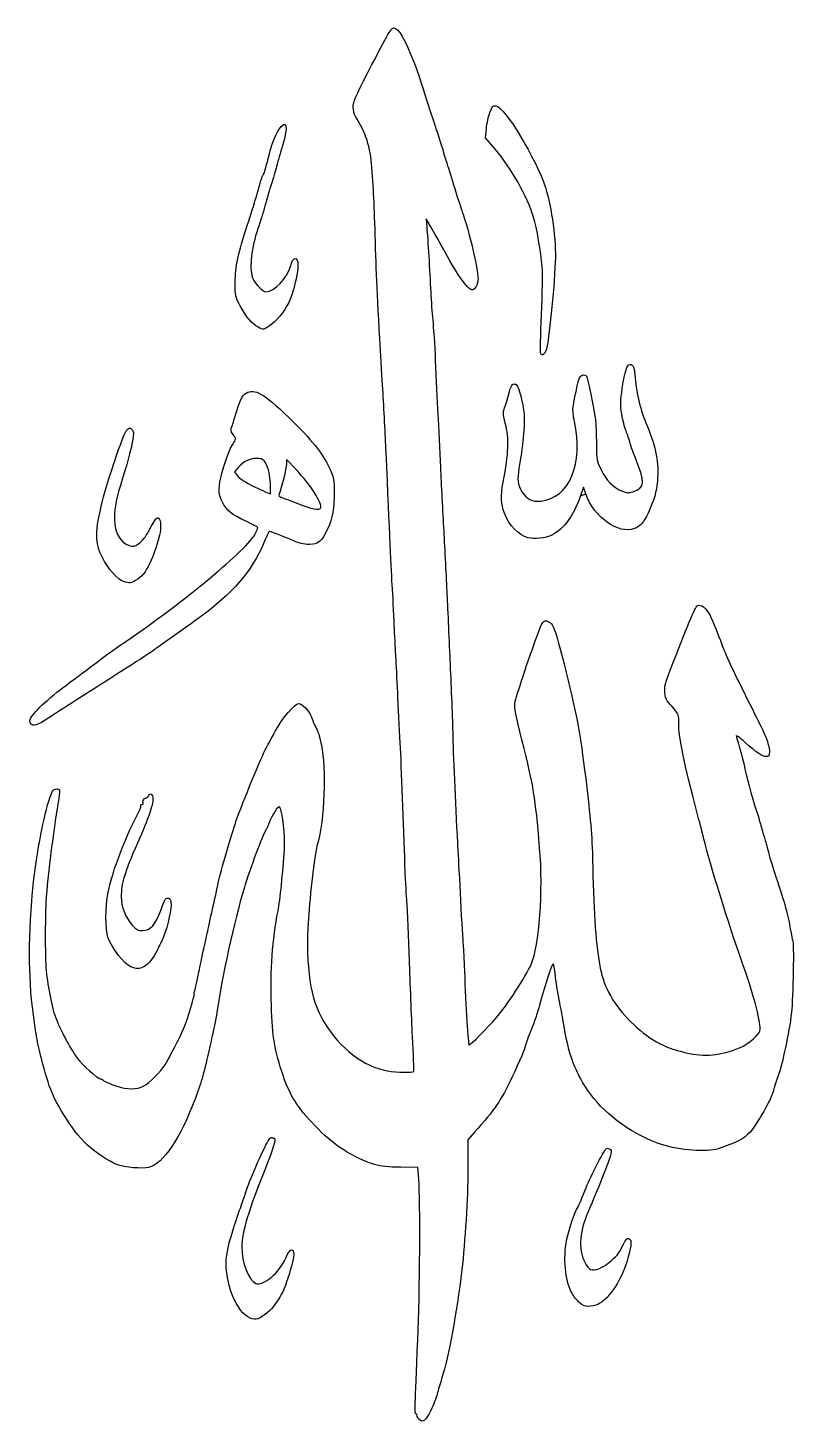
# Model space of a CAD drawing. Header units: inches. Extents: x -1634 to 343, y 456 to 1784.
# Drawn here: x -62.3 to 35.2, y 456.3 to 634 of the extents above; entities that cross this region are included whole.
import ezdxf

# ---------------------------------------------------------------- set-up
doc = ezdxf.new("R2010")
doc.units = ezdxf.units.IN
doc.header["$MEASUREMENT"] = 0
doc.layers.add('rd', color=1, linetype='CONTINUOUS')

msp = doc.modelspace()

# ---------------------------------------------------------------- linework, layer by layer
at = {"layer": 'rd'}
for points in [[(-2.82, 618.5), (-4.08, 620), (-3.97, 621.17)], [(-10.87, 608.36), (-11.65, 609.68), (-11.55, 608.6)], [(-35.5, 578.03), (-36.02, 577.44), (-35.65, 576.94)], [(-28.18, 577.73), (-29.41, 579.02), (-29.42, 578.44)], [(-5.47, 493.34), (-6.33, 492.37), (-6.33, 488.48)], [(-12.58, 487.38), (-12.7, 488.86), (-14.84, 488.88)]]:
    msp.add_lwpolyline(points, dxfattribs=at)
for points in [[(-33.02, 595.86), (-33.02, 595.86)], [(2.95, 592.47), (2.95, 592.47)], [(-31.45, 575.93), (-31.45, 575.93)], [(8.67, 574.63), (8.37, 575.49), (7.99, 574.38)], [(-25.06, 572.84), (-25.06, 572.84)], [(1.36, 569.04), (1.36, 569.04)], [(-50.14, 563.46), (-50.14, 563.46)], [(-61.85, 545.26), (-61.85, 545.26)], [(-49.2, 514.42), (-49.2, 514.42)], [(7.75, 471.76), (7.75, 471.76)], [(-34.31, 469.81), (-34.31, 469.81)], [(-12.53, 456.75), (-12.53, 456.75)]]:
    msp.add_lwpolyline(points, close=True, dxfattribs=at)
for points in [[(-19.05, 628.3), (-16.33, 633.58), (-16.09, 633.99), (-15.73, 633.99)], [(-15.73, 633.99), (-15.18, 633.99), (-14.39, 632.63), (-13.1, 629.45)], [(-13.1, 629.45), (-13.02, 629.27), (-12.54, 627.83), (-12.03, 626.24)], [(-20.92, 623.91), (-20.92, 624.56), (-20.64, 625.21), (-19.05, 628.3)], [(-12.03, 626.24), (-11.52, 624.65), (-10.82, 622.5), (-10.47, 621.46)], [(-20.64, 622.72), (-20.8, 622.97), (-20.92, 623.47), (-20.92, 623.91)], [(-3.52, 623.23), (-3.22, 624.02), (-3.14, 624.11), (-2.76, 624.07)], [(-2.76, 624.07), (-1.64, 623.93), (2.38, 617.28), (3.54, 613.65)], [(-30.42, 620.96), (-29.41, 622.54), (-29.13, 621.49), (-29.9, 619.02)], [(-18.53, 616.19), (-18.71, 618.81), (-19.32, 620.71), (-20.64, 622.72)], [(-3.97, 621.17), (-3.9, 621.81), (-3.7, 622.74), (-3.52, 623.23)], [(-31.74, 617.34), (-31.32, 619.05), (-30.9, 620.2), (-30.42, 620.96)], [(-10.47, 621.46), (-10.13, 620.42), (-9.68, 619.01), (-9.48, 618.33)], [(-29.9, 619.02), (-30.18, 618.14), (-30.53, 616.94), (-30.67, 616.35)], [(2.03, 609.87), (1.22, 612.53), (-0.79, 616.1), (-2.82, 618.5)], [(-32.4, 615.2), (-32.3, 615.28), (-31.99, 616.28), (-31.74, 617.34)], [(-9.48, 618.33), (-9.29, 617.65), (-9.02, 616.8), (-8.9, 616.43)], [(-33.28, 612.4), (-32.67, 614.54), (-32.5, 615.11), (-32.4, 615.2)], [(-30.67, 616.35), (-30.82, 615.76), (-31.11, 614.76), (-31.32, 614.13)], [(-18.06, 605.8), (-18.21, 610.9), (-18.31, 613.02), (-18.53, 616.19)], [(-8.9, 616.43), (-8.78, 616.07), (-8.37, 614.77), (-8, 613.55)], [(-31.32, 614.13), (-31.53, 613.49), (-31.9, 612.23), (-32.15, 611.32)], [(-8, 613.55), (-7.63, 612.33), (-7.15, 610.84), (-6.94, 610.25)], [(3.54, 613.65), (4.37, 611.05), (4.93, 606.87), (4.8, 604.16)], [(-34.35, 608.95), (-33.98, 610.07), (-33.5, 611.62), (-33.28, 612.4)], [(-32.15, 611.32), (-32.4, 610.42), (-32.73, 609.3), (-32.9, 608.85)], [(-6.94, 610.25), (-6.14, 608.02), (-5.04, 603.29), (-5.03, 602.05)], [(3.14, 603.57), (2.99, 605.44), (2.44, 608.55), (2.03, 609.87)], [(-35.93, 601.6), (-35.92, 603.61), (-35.59, 605.19), (-34.35, 608.95)], [(-32.9, 608.85), (-33.75, 606.49), (-34.13, 603.9), (-33.82, 602.45)], [(-11.55, 608.6), (-11.43, 607.17), (-11.17, 602.91), (-11.05, 600.36)], [(-8.92, 604.89), (-9.56, 606.07), (-10.44, 607.63), (-10.87, 608.36)], [(-28.91, 603.61), (-28.58, 604.9), (-27.94, 604.97), (-27.94, 603.73)], [(-17.15, 587.92), (-17.75, 598.06), (-17.92, 601.37), (-18.06, 605.8)], [(-5.6, 600.66), (-6.06, 600.34), (-7.25, 601.86), (-8.92, 604.89)], [(4.8, 604.16), (4.63, 600.48), (3.99, 594.14), (3.67, 593.08)], [(-33.82, 602.45), (-33.66, 601.68), (-32.51, 600.36), (-32, 600.36)], [(-32, 600.36), (-30.98, 600.37), (-29.29, 602.14), (-28.91, 603.61)], [(-27.94, 603.73), (-27.94, 602.77), (-28.64, 599.93), (-29.11, 599.01)], [(3.05, 597.45), (3.16, 600.09), (3.2, 602.85), (3.14, 603.57)], [(-35.3, 598.61), (-35.93, 599.77), (-35.93, 599.81), (-35.93, 601.6)], [(-5.03, 602.05), (-5.03, 601.52), (-5.29, 600.88), (-5.6, 600.66)], [(-29.11, 599.01), (-29.68, 597.86), (-30.77, 596.55), (-31.56, 596.05)], [(-11.05, 600.36), (-10.99, 599.23), (-10.88, 597.64), (-10.79, 596.82)], [(-33.02, 595.86), (-33.74, 596.22), (-34.54, 597.17), (-35.3, 598.61)], [(2.95, 592.47), (2.89, 592.57), (2.93, 594.81), (3.05, 597.45)], [(-31.56, 596.05), (-32.41, 595.51), (-32.32, 595.52), (-33.02, 595.86)], [(-10.79, 596.82), (-10.71, 596), (-10.56, 593.63), (-10.47, 591.55)], [(3.67, 593.08), (3.49, 592.46), (3.14, 592.16), (2.95, 592.47)], [(-10.47, 591.55), (-10.37, 589.46), (-10.23, 586.42), (-10.14, 584.79)], [(13.33, 588.12), (13.65, 590.24), (13.94, 591.13), (14.31, 591.13)], [(14.31, 591.13), (14.72, 591.13), (14.87, 590.75), (14.97, 589.4)], [(-1.16, 587.23), (-0.78, 588.52), (-0.69, 588.68), (-0.37, 588.63)], [(-0.37, 588.63), (-0.08, 588.59), (0.05, 588.34), (0.36, 587.26)], [(7.07, 585.67), (7.63, 588.92), (7.86, 589.72), (8.26, 589.78)], [(8.26, 589.78), (8.45, 589.81), (8.67, 589.73), (8.76, 589.62)], [(8.76, 589.62), (8.95, 589.37), (9.72, 585.62), (9.9, 584.13)], [(14.97, 589.4), (15.15, 587.27), (15.62, 585.37), (16.48, 583.3)], [(-35.67, 585.36), (-35.23, 586.86), (-34.95, 587.32), (-34.31, 587.59)], [(-34.31, 587.59), (-33.26, 588.03), (-31.92, 587.15), (-28.51, 583.78)], [(-16.73, 580.01), (-16.82, 582), (-17, 585.56), (-17.15, 587.92)], [(-1.74, 585.3), (-1.65, 585.56), (-1.39, 586.43), (-1.16, 587.23)], [(0.36, 587.26), (0.57, 586.54), (0.79, 585.42), (0.84, 584.79)], [(13.26, 584.82), (13.07, 586.01), (13.08, 586.41), (13.33, 588.12)], [(-36.29, 583.41), (-36.15, 583.81), (-35.87, 584.69), (-35.67, 585.36)], [(-10.14, 584.79), (-10.06, 583.16), (-9.91, 580.12), (-9.82, 578.03)], [(-1.56, 583.6), (-1.8, 584.5), (-1.85, 584.95), (-1.74, 585.3)], [(0.84, 584.79), (0.94, 583.64), (0.63, 580.45), (0.18, 577.89)], [(7.24, 583.87), (7.08, 584.56), (7.01, 585.32), (7.07, 585.67)], [(13.8, 582.65), (13.62, 583.1), (13.38, 584.08), (13.26, 584.82)], [(-49.79, 582.65), (-49.41, 583.11), (-49.37, 583.13), (-49.1, 582.86)], [(-49.1, 582.86), (-48.84, 582.6), (-48.83, 582.45), (-49.01, 581.31)], [(-36.2, 582.22), (-36.53, 582.68), (-36.54, 582.73), (-36.29, 583.41)], [(-28.51, 583.78), (-25.89, 581.18), (-24.6, 579.5), (-23.8, 577.64)], [(-1.83, 576.13), (-1.12, 579.83), (-1.05, 581.71), (-1.56, 583.6)], [(2.95, 573.71), (6.58, 574.08), (8.45, 578.53), (7.24, 583.87)], [(9.9, 584.13), (9.96, 583.58), (10.02, 582.18), (10.04, 581)], [(16.48, 583.3), (17.64, 580.52), (17.99, 578.62), (17.79, 576.23)], [(-52.82, 573.75), (-52.19, 576.29), (-50.2, 582.14), (-49.79, 582.65)], [(-49.01, 581.31), (-49.12, 580.61), (-49.53, 579), (-49.93, 577.72)], [(-36.28, 580.9), (-35.77, 581.7), (-35.77, 581.64), (-36.2, 582.22)], [(14.33, 581.08), (14.22, 581.49), (13.98, 582.19), (13.8, 582.65)], [(14.91, 579.43), (14.71, 579.93), (14.45, 580.67), (14.33, 581.08)], [(-37.95, 575.63), (-37.85, 576.89), (-36.89, 579.93), (-36.28, 580.9)], [(-15.92, 562.54), (-16.07, 565.07), (-16.27, 569.43), (-16.73, 580.01)], [(10.04, 581), (10.06, 578.91), (10.08, 578.83), (10.63, 577.7)], [(14.65, 574.9), (16.25, 575.45), (16.28, 576), (14.91, 579.43)], [(-49.93, 577.72), (-50.91, 574.59), (-51.18, 573.47), (-51.29, 572.08)], [(-33.27, 579.16), (-34.18, 579.12), (-34.83, 578.8), (-35.5, 578.03)], [(-32.22, 578.8), (-32.47, 579.11), (-32.67, 579.18), (-33.27, 579.16)], [(-31.45, 575.93), (-31.55, 577.41), (-31.78, 578.26), (-32.22, 578.8)], [(-29.42, 578.44), (-29.42, 577.93), (-30.03, 575.38), (-30.34, 574.61)], [(-25.06, 572.84), (-24.76, 573.31), (-26.38, 575.85), (-28.18, 577.73)], [(-23.8, 577.64), (-23.4, 576.7), (-23.34, 576.33), (-23.33, 574.98)], [(-9.82, 578.03), (-9.72, 575.95), (-9.54, 572.31), (-9.4, 569.95)], [(0.18, 577.89), (-0.07, 576.46), (0.01, 575.8), (0.56, 574.92)], [(10.63, 577.7), (11.31, 576.33), (12.14, 575.48), (13.23, 575.03)], [(-35.65, 576.94), (-35.4, 576.6), (-34.67, 576.14), (-33.46, 575.55)], [(-31.5, 574.66), (-31.43, 574.65), (-31.4, 575.23), (-31.45, 575.93)], [(-1.66, 572.17), (-2.13, 573.32), (-2.17, 574.33), (-1.83, 576.13)], [(17.79, 576.23), (17.67, 574.84), (17.4, 573.92), (16.6, 572.18)], [(-37.59, 573.67), (-37.98, 574.44), (-38.02, 574.69), (-37.95, 575.63)], [(-33.46, 575.55), (-32.47, 575.06), (-31.58, 574.66), (-31.5, 574.66)], [(-30.34, 574.61), (-30.41, 574.41), (-30.35, 574.29), (-30.14, 574.23)], [(-30.14, 574.23), (-29.97, 574.17), (-29.09, 573.84), (-28.19, 573.49)], [(-23.33, 574.98), (-23.33, 572.79), (-23.55, 571.53), (-24.16, 570.21)], [(0.56, 574.92), (1.13, 574), (1.91, 573.6), (2.95, 573.71)], [(7.99, 574.38), (7.14, 571.87), (5.91, 570.17), (4.37, 569.38)], [(14.86, 570.21), (12.84, 569.45), (9.71, 571.67), (8.67, 574.63)], [(13.23, 575.03), (13.94, 574.73), (14.11, 574.72), (14.65, 574.9)], [(-52.83, 566.53), (-53.78, 568.45), (-53.78, 569.87), (-52.82, 573.75)], [(-34.59, 571.17), (-36.41, 572), (-36.98, 572.48), (-37.59, 573.67)], [(-28.19, 573.49), (-26.02, 572.66), (-25.27, 572.5), (-25.06, 572.84)], [(1.36, 569.04), (0.05, 569.46), (-1, 570.54), (-1.66, 572.17)], [(16.6, 572.18), (16.07, 571.03), (15.6, 570.49), (14.86, 570.21)], [(-51.29, 572.08), (-51.45, 570.12), (-50.69, 568.47), (-49.44, 568.05)], [(-46.95, 569.86), (-45.95, 571.69), (-45.91, 571.73), (-45.65, 571.51)], [(-45.65, 571.51), (-45.38, 571.29), (-45.34, 570.25), (-45.57, 569.38)], [(-33.05, 570.33), (-33.05, 570.4), (-33.75, 570.78), (-34.59, 571.17)], [(-49.86, 555.84), (-42.46, 560.88), (-34.36, 567.61), (-33.38, 569.54)], [(-48.2, 568.32), (-47.78, 568.61), (-47.33, 569.16), (-46.95, 569.86)], [(-45.57, 569.38), (-46.07, 567.54), (-46.29, 566.87), (-46.79, 565.82)], [(-33.38, 569.54), (-33.2, 569.9), (-33.05, 570.25), (-33.05, 570.33)], [(-31.63, 569.86), (-31.66, 569.82), (-31.97, 569.13), (-32.31, 568.32)], [(-28.85, 568.81), (-30.11, 569.36), (-31.58, 569.92), (-31.63, 569.86)], [(-26.45, 568.2), (-27.26, 568.19), (-27.72, 568.31), (-28.85, 568.81)], [(-24.16, 570.21), (-24.89, 568.62), (-25.36, 568.21), (-26.45, 568.2)], [(-9.4, 569.95), (-9.27, 567.6), (-9.08, 563.96), (-8.99, 561.88)], [(4.37, 569.38), (3.66, 569.02), (2.01, 568.83), (1.36, 569.04)], [(-49.44, 568.05), (-48.91, 567.88), (-48.8, 567.9), (-48.2, 568.32)], [(-32.31, 568.32), (-33.81, 564.81), (-36.29, 561.94), (-40.5, 558.87)], [(-50.14, 563.46), (-50.82, 563.66), (-52.18, 565.2), (-52.83, 566.53)], [(-46.79, 565.82), (-47.37, 564.62), (-47.77, 564.13), (-48.63, 563.59)], [(-48.63, 563.59), (-49.17, 563.25), (-49.36, 563.23), (-50.14, 563.46)], [(-15.66, 557.43), (-15.71, 558.7), (-15.83, 561), (-15.92, 562.54)], [(-8.99, 561.88), (-8.89, 559.79), (-8.71, 555.75), (-8.58, 552.9)], [(19.42, 552.18), (21.56, 557.71), (22.61, 560.22), (22.87, 560.38)], [(22.87, 560.38), (23.3, 560.65), (23.96, 560.16), (24.5, 559.14)], [(-40.5, 558.87), (-43.36, 556.78), (-47.25, 554.03), (-48.03, 553.56)], [(2.78, 557.35), (3.2, 558.5), (3.47, 558.69), (4.11, 558.27)], [(4.11, 558.27), (4.62, 557.94), (5.04, 556.58), (6.43, 550.88)], [(24.5, 559.14), (24.76, 558.65), (25.35, 557.21), (25.81, 555.95)], [(-15.49, 553.8), (-15.53, 554.53), (-15.61, 556.16), (-15.66, 557.43)], [(-0.33, 547.98), (-0.17, 548.94), (1.22, 553.13), (2.78, 557.35)], [(-55.47, 551.75), (-53.12, 553.53), (-51.35, 554.83), (-49.86, 555.84)], [(25.81, 555.95), (26.27, 554.68), (27.4, 552.15), (28.31, 550.34)], [(-48.03, 553.56), (-48.4, 553.33), (-49.74, 552.48), (-51.01, 551.66)], [(-15.25, 549.35), (-15.33, 551.07), (-15.44, 553.08), (-15.49, 553.8)], [(-8.58, 552.9), (-8.45, 550.04), (-8.3, 545.96), (-8.24, 543.83)], [(-57.77, 550.02), (-56.82, 550.73), (-55.78, 551.5), (-55.47, 551.75)], [(-51.01, 551.66), (-52.27, 550.84), (-54.02, 549.73), (-54.89, 549.19)], [(6.43, 550.88), (7.67, 545.78), (8.03, 543.71), (8.81, 537.24)], [(18.74, 549.35), (18.67, 550.1), (18.77, 550.52), (19.42, 552.18)], [(-62.06, 545.77), (-62.06, 546.34), (-60.08, 548.3), (-57.77, 550.02)], [(-54.89, 549.19), (-55.76, 548.64), (-57.51, 547.51), (-58.78, 546.67)], [(-14.93, 542.92), (-15.03, 544.74), (-15.17, 547.63), (-15.25, 549.35)], [(19.66, 547.54), (18.9, 548.37), (18.8, 548.57), (18.74, 549.35)], [(28.31, 550.34), (30.96, 545.07), (31.18, 544.63), (31.63, 543.55)], [(-30.83, 544.41), (-29.97, 546.02), (-28.35, 547.95), (-27.86, 547.95)], [(-27.86, 547.95), (-27.45, 547.95), (-26.49, 546.97), (-26.28, 546.34)], [(0.56, 543.31), (-0.21, 546.42), (-0.41, 547.48), (-0.33, 547.98)], [(20.53, 545.84), (20.52, 546.52), (20.42, 546.71), (19.66, 547.54)], [(-61.85, 545.26), (-61.97, 545.3), (-62.06, 545.53), (-62.06, 545.77)], [(-58.78, 546.67), (-60.97, 545.23), (-61.36, 545.06), (-61.85, 545.26)], [(-26.28, 546.34), (-26.17, 546), (-25.97, 545.5), (-25.84, 545.23)], [(20.53, 544.87), (20.54, 544.98), (20.55, 545.41), (20.53, 545.84)], [(-31.99, 542.27), (-31.69, 542.81), (-31.17, 543.77), (-30.83, 544.41)], [(-25.84, 545.23), (-25.7, 544.96), (-25.52, 544.61), (-25.45, 544.45)], [(-25.45, 544.45), (-25.37, 544.3), (-25.15, 543.48), (-24.96, 542.64)], [(-8.24, 543.83), (-8.16, 540.51), (-7.9, 534.58), (-7.59, 529.08)], [(23.08, 533.12), (21.59, 538.64), (20.42, 544.02), (20.53, 544.87)], [(28.93, 543), (28.26, 543.59), (27.75, 543.96), (27.8, 543.82)], [(27.8, 543.82), (28.02, 543.25), (28.92, 539.87), (28.92, 539.65)], [(-35.79, 533.04), (-35, 535.28), (-32.53, 541.29), (-31.99, 542.27)], [(-24.96, 542.64), (-24.33, 539.79), (-24.59, 532.94), (-25.46, 530.07)], [(-14.33, 527.27), (-14.49, 532.57), (-14.78, 539.85), (-14.93, 542.92)], [(2.81, 529.57), (2.23, 536.31), (2.11, 537.04), (0.56, 543.31)], [(31.62, 541.19), (31.11, 541.19), (30.55, 541.57), (28.93, 543)], [(31.63, 543.55), (31.86, 542.98), (32.05, 542.22), (32.05, 541.86)], [(32.05, 541.86), (32.05, 541.25), (32.01, 541.19), (31.62, 541.19)], [(28.92, 539.65), (28.92, 539.38), (29.89, 535.84), (30.37, 534.35)], [(-59.52, 535.93), (-59.21, 536.85), (-59.1, 537), (-58.71, 537.04)], [(-58.71, 537.04), (-58.18, 537.11), (-58.18, 537.1), (-58.5, 535.14)], [(-46.95, 536.17), (-46.76, 536.67), (-46.4, 536.43), (-46.4, 535.79)], [(8.81, 537.24), (9.31, 533.06), (9.5, 530.52), (9.57, 527.18)], [(-60.65, 531.3), (-60.37, 532.85), (-59.85, 534.98), (-59.52, 535.93)], [(-58.5, 535.14), (-58.63, 534.34), (-58.82, 533.06), (-58.93, 532.29)], [(-46.4, 535.79), (-46.4, 534.95), (-46.94, 533.42), (-48.37, 530.15)], [(-48.03, 534.48), (-47.94, 534.65), (-47.92, 534.85), (-47.97, 534.94)], [(-47.97, 534.94), (-48.02, 535.02), (-47.95, 535.1), (-47.8, 535.1)], [(-47.8, 535.1), (-47.66, 535.1), (-47.58, 535.16), (-47.63, 535.25)], [(-47.63, 535.25), (-47.77, 535.48), (-47.55, 535.92), (-47.28, 535.92)], [(-47.28, 535.92), (-47.16, 535.92), (-47.01, 536.03), (-46.95, 536.17)], [(-30.25, 534.76), (-30.41, 535.05), (-31.24, 533.81), (-31.67, 532.64)], [(-52.11, 523.89), (-51.51, 526.75), (-49.88, 530.98), (-48.03, 534.48)], [(-29.67, 529.33), (-29.57, 531.01), (-29.9, 534.13), (-30.25, 534.76)], [(23.91, 529.9), (23.69, 530.81), (23.31, 532.26), (23.08, 533.12)], [(30.37, 534.35), (30.55, 533.81), (30.82, 532.92), (30.97, 532.38)], [(-61, 529.41), (-60.87, 530.13), (-60.71, 530.99), (-60.65, 531.3)], [(-58.93, 532.29), (-59.03, 531.52), (-59.19, 530.45), (-59.27, 529.9)], [(-38.08, 525.12), (-37.76, 526.6), (-36.4, 531.28), (-35.79, 533.04)], [(-32.1, 531.69), (-32.43, 531.25), (-34.05, 526.89), (-34.81, 524.38)], [(-31.67, 532.64), (-31.83, 532.22), (-32.02, 531.8), (-32.1, 531.69)], [(30.97, 532.38), (31.12, 531.83), (31.35, 531.05), (31.47, 530.65)], [(-59.27, 529.9), (-59.41, 528.93), (-59.59, 527.34), (-59.92, 524.14)], [(-48.37, 530.15), (-50.06, 526.3), (-50.43, 525.06), (-50.44, 523.31)], [(-25.46, 530.07), (-25.78, 529), (-26.45, 523.48), (-26.62, 520.51)], [(1.73, 514.72), (2.77, 517.06), (3.28, 524.13), (2.81, 529.57)], [(28.84, 514.25), (27.31, 518.43), (24.73, 526.65), (23.91, 529.9)], [(31.47, 530.65), (31.6, 530.24), (31.82, 529.42), (31.97, 528.83)], [(-61.82, 522.82), (-61.71, 524.44), (-61.26, 528), (-61, 529.41)], [(-30.48, 521.55), (-30.23, 522.84), (-29.84, 526.51), (-29.67, 529.33)], [(-7.59, 529.08), (-7.54, 528.26), (-7.39, 525.45), (-7.26, 522.82)], [(31.97, 528.83), (32.11, 528.24), (32.52, 526.91), (32.87, 525.87)], [(-14.09, 522.9), (-14.18, 524.03), (-14.29, 526), (-14.33, 527.27)], [(9.57, 527.18), (9.69, 520.98), (9.99, 517), (10.52, 514.24)], [(-38.82, 521.75), (-38.57, 522.88), (-38.23, 524.4), (-38.08, 525.12)], [(-34.81, 524.38), (-36.03, 520.36), (-37.64, 512.97), (-38.32, 508.23)], [(32.87, 525.87), (33.95, 522.68), (34.49, 520.74), (34.71, 519.23)], [(-61.33, 506.3), (-62.18, 511.74), (-62.31, 516.11), (-61.82, 522.82)], [(-59.92, 524.14), (-60.11, 522.3), (-60.16, 516.49), (-60.01, 514.33)], [(-52.13, 518.17), (-52.47, 519.07), (-52.46, 522.19), (-52.11, 523.89)], [(-50.44, 523.31), (-50.44, 522), (-49.97, 520.82), (-48.98, 519.68)], [(-45.4, 521.59), (-44.86, 523.13), (-44.76, 523.28), (-44.37, 523.13)], [(-44.37, 523.13), (-44.17, 523.06), (-44.09, 522.83), (-44.09, 522.26)], [(-13.76, 515.4), (-13.85, 518.39), (-14, 521.77), (-14.09, 522.9)], [(-7.26, 522.82), (-7.12, 520.19), (-6.98, 517.67), (-6.93, 517.21)], [(-47.74, 519.03), (-46.73, 519.03), (-46.02, 519.81), (-45.4, 521.59)], [(-44.09, 522.26), (-44.09, 521.44), (-44.77, 518.69), (-45.15, 517.98)], [(-39.48, 518.7), (-39.37, 519.24), (-39.07, 520.61), (-38.82, 521.75)], [(-31.33, 509.49), (-31.48, 514.1), (-31.22, 517.79), (-30.48, 521.55)], [(-48.98, 519.68), (-48.5, 519.12), (-48.33, 519.03), (-47.74, 519.03)], [(-26.62, 520.51), (-26.98, 514.19), (-26.4, 510.3), (-24.65, 507.42)], [(34.71, 519.23), (34.83, 518.44), (34.96, 517.79), (35.01, 517.79)], [(-49.2, 514.42), (-50.12, 514.82), (-51.53, 516.62), (-52.13, 518.17)], [(-45.15, 517.98), (-45.28, 517.74), (-45.58, 517.11), (-45.82, 516.59)], [(-40.48, 514.08), (-40.2, 515.44), (-39.91, 516.81), (-39.83, 517.13)], [(-39.83, 517.13), (-39.75, 517.45), (-39.59, 518.15), (-39.48, 518.7)], [(-6.93, 517.21), (-6.89, 516.76), (-6.81, 515.28), (-6.76, 513.92)], [(35.01, 517.79), (35.19, 517.79), (35.06, 510.29), (34.86, 508.64)], [(-45.82, 516.59), (-46.35, 515.46), (-46.92, 514.74), (-47.57, 514.41)], [(-13.37, 505.59), (-13.49, 508), (-13.67, 512.41), (-13.76, 515.4)], [(-60.01, 514.33), (-59.86, 512.26), (-59.31, 509.36), (-58.8, 507.98)], [(-47.57, 514.41), (-48.14, 514.11), (-48.47, 514.11), (-49.2, 514.42)], [(-41.08, 511.36), (-41.02, 511.5), (-40.75, 512.72), (-40.48, 514.08)], [(-6.76, 513.92), (-6.6, 509.38), (-6.3, 504.44), (-6.18, 504.44)], [(-2.71, 507.9), (-1.38, 509.44), (1.05, 513.17), (1.73, 514.72)], [(4.41, 514.62), (4.18, 514.21), (3.48, 511.99), (2.81, 509.53)], [(4.84, 513.13), (4.65, 514.78), (4.6, 514.95), (4.41, 514.62)], [(10.52, 514.24), (10.99, 511.79), (12.3, 509.48), (14.4, 507.41)], [(30.89, 506.47), (30.88, 507.64), (29.91, 511.32), (28.84, 514.25)], [(5.37, 509.8), (5.2, 510.61), (4.96, 512.11), (4.84, 513.13)], [(-42.5, 506.5), (-41.96, 507.75), (-41.09, 510.67), (-41.15, 510.99)], [(-41.15, 510.99), (-41.17, 511.06), (-41.13, 511.23), (-41.08, 511.36)], [(-38.32, 508.23), (-38.39, 507.73), (-38.53, 506.99), (-38.63, 506.58)], [(-29.8, 500.48), (-30.95, 503.87), (-31.2, 505.36), (-31.33, 509.49)], [(2.81, 509.53), (2.57, 508.66), (2.08, 507.23), (1.72, 506.36)], [(5.85, 507.24), (5.76, 507.83), (5.55, 508.98), (5.37, 509.8)], [(34.86, 508.64), (34.52, 505.8), (33.76, 502.24), (33.11, 500.42)], [(-58.8, 507.98), (-58.23, 506.45), (-56.93, 504), (-56.03, 502.77)], [(-44.86, 501.93), (-44.36, 502.72), (-42.97, 505.43), (-42.5, 506.5)], [(-38.63, 506.58), (-38.73, 506.17), (-38.96, 505.14), (-39.15, 504.27)], [(-24.65, 507.42), (-22.61, 504.03), (-19.55, 501.67), (-16.56, 501.16)], [(-6.18, 504.44), (-6, 504.44), (-3.79, 506.65), (-2.71, 507.9)], [(9.31, 498.14), (7.37, 500.84), (6.47, 503.2), (5.85, 507.24)], [(14.4, 507.41), (16.66, 505.18), (18.5, 504.14), (21.42, 503.47)], [(28.25, 504.09), (29.46, 504.59), (30.9, 505.88), (30.89, 506.47)], [(-59.75, 499.74), (-60.64, 502.72), (-61, 504.22), (-61.33, 506.3)], [(-13.22, 501.1), (-13.18, 501.17), (-13.24, 503.19), (-13.37, 505.59)], [(1.72, 506.36), (1.36, 505.48), (1.07, 504.69), (1.07, 504.59)], [(-39.15, 504.27), (-39.89, 500.95), (-40.2, 499.83), (-41, 497.68)], [(1.07, 504.59), (1.07, 504.31), (0.19, 502.21), (-0.67, 500.4)], [(21.42, 503.47), (23.85, 502.91), (25.78, 503.09), (28.25, 504.09)], [(-56.03, 502.77), (-55.42, 501.94), (-53.42, 500.15), (-53.1, 500.15)], [(-47.54, 499.25), (-46.89, 499.59), (-45.39, 501.08), (-44.86, 501.93)], [(-16.56, 501.16), (-15.32, 500.95), (-13.33, 500.92), (-13.22, 501.1)], [(-54.79, 491.75), (-56.83, 493.74), (-59.01, 497.26), (-59.75, 499.74)], [(-53.1, 500.15), (-53.01, 500.15), (-52.82, 500.05), (-52.68, 499.92)], [(-52.68, 499.92), (-52.53, 499.79), (-51.82, 499.49), (-51.1, 499.24)], [(-25.84, 494.22), (-28.03, 496.53), (-28.94, 497.98), (-29.8, 500.48)], [(-0.67, 500.4), (-2.17, 497.28), (-2.84, 496.3), (-5.47, 493.34)], [(33.11, 500.42), (32.89, 499.8), (32.63, 498.98), (32.55, 498.6)], [(-51.1, 499.24), (-49.63, 498.75), (-48.51, 498.75), (-47.54, 499.25)], [(-41, 497.68), (-42.92, 492.52), (-45.06, 489.34), (-46.95, 488.86)], [(18.33, 491.77), (14.91, 492.88), (11.23, 495.48), (9.31, 498.14)], [(32.55, 498.6), (32.33, 497.61), (30.51, 494.4), (29.58, 493.36)], [(-18.22, 489.25), (-20.81, 489.99), (-23.48, 491.73), (-25.84, 494.22)], [(-32.18, 491.39), (-31.71, 492.36), (-31.45, 492.73), (-31.28, 492.66)], [(-30.98, 492.57), (-30.69, 492.57), (-31.08, 491.24), (-32.07, 488.78)], [(-31.28, 492.66), (-31.15, 492.61), (-31.01, 492.57), (-30.98, 492.57)], [(29.58, 493.36), (28.81, 492.5), (27.83, 491.98), (25.54, 491.24)], [(-51.02, 489.23), (-51.89, 489.55), (-53.95, 490.92), (-54.79, 491.75)], [(-34.9, 484.74), (-34.18, 486.99), (-33.44, 488.79), (-32.18, 491.39)], [(8.23, 485.07), (9.08, 487.22), (9.92, 489), (10.96, 490.8)], [(11.88, 490.57), (11.77, 490.03), (9.92, 485.33), (9.16, 483.64)], [(10.96, 490.8), (11.27, 491.34), (11.35, 491.39), (11.65, 491.24)], [(11.65, 491.24), (11.91, 491.1), (11.96, 490.95), (11.88, 490.57)], [(25.54, 491.24), (24.12, 490.77), (20.64, 491.03), (18.33, 491.77)], [(-46.95, 488.86), (-47.77, 488.65), (-49.97, 488.85), (-51.02, 489.23)], [(-32.07, 488.78), (-34.3, 483.26), (-35.07, 480.68), (-35.08, 478.73)], [(-14.84, 488.88), (-16.49, 488.89), (-17.27, 488.98), (-18.22, 489.25)], [(-12.69, 466.94), (-12.43, 472.67), (-12.36, 484.71), (-12.58, 487.38)], [(-6.33, 488.48), (-6.33, 485.12), (-6.68, 479.25), (-7.09, 475.84)], [(-36.68, 479.3), (-36.07, 481.37), (-35.46, 483.3), (-35.35, 483.5)], [(-35.35, 483.5), (-35.28, 483.64), (-35.08, 484.2), (-34.9, 484.74)], [(6.24, 479.58), (6.47, 480.73), (7.36, 483.38), (7.65, 483.75)], [(7.65, 483.75), (7.72, 483.84), (7.98, 484.44), (8.23, 485.07)], [(9.16, 483.64), (7.89, 480.85), (7.68, 478.5), (8.55, 476.79)], [(13.36, 478.85), (13.85, 479.83), (13.93, 479.91), (14.23, 479.73)], [(-37, 477.69), (-36.91, 478.31), (-36.76, 479.03), (-36.68, 479.3)], [(-35.08, 478.73), (-35.09, 476.72), (-34.25, 474.51), (-33.31, 474.09)], [(-29.49, 477.32), (-29.17, 478.05), (-28.94, 478.39), (-28.77, 478.36)], [(-28.77, 478.36), (-28.35, 478.28), (-28.39, 477.68), (-28.92, 475.76)], [(6.81, 473.02), (6.05, 474.5), (5.81, 477.31), (6.24, 479.58)], [(11.59, 476.7), (12.6, 477.53), (12.85, 477.82), (13.36, 478.85)], [(14.23, 479.73), (14.53, 479.54), (14.51, 479.13), (14.09, 477.49)], [(-34.31, 469.81), (-36.05, 470.87), (-37.44, 474.93), (-37, 477.69)], [(-33.31, 474.09), (-32.4, 473.68), (-30.3, 475.45), (-29.49, 477.32)], [(8.55, 476.79), (8.78, 476.33), (9.12, 475.9), (9.3, 475.85)], [(9.3, 475.85), (9.83, 475.68), (10.76, 476.03), (11.59, 476.7)], [(14.09, 477.49), (13.39, 474.75), (11.7, 472.11), (10.2, 471.4)], [(-28.92, 475.76), (-29.72, 472.89), (-30.61, 471.32), (-32.12, 470.13)], [(-7.09, 475.84), (-7.78, 470.08), (-8.73, 464.96), (-9.67, 461.92)], [(7.75, 471.76), (7.41, 472.1), (6.99, 472.67), (6.81, 473.02)], [(9.02, 471.15), (8.49, 471.15), (8.26, 471.26), (7.75, 471.76)], [(10.2, 471.4), (9.91, 471.26), (9.38, 471.15), (9.02, 471.15)], [(-32.12, 470.13), (-33.02, 469.42), (-33.54, 469.34), (-34.31, 469.81)], [(-12.93, 457.47), (-13.1, 457.47), (-13.08, 458.09), (-12.69, 466.94)], [(-9.67, 461.92), (-9.85, 461.33), (-10.1, 460.47), (-10.23, 460)], [(-10.23, 460), (-10.35, 459.54), (-10.72, 458.6), (-11.04, 457.92)], [(-12.78, 457.23), (-12.78, 457.36), (-12.85, 457.47), (-12.93, 457.47)], [(-12.53, 456.75), (-12.67, 456.89), (-12.78, 457.1), (-12.78, 457.23)], [(-11.04, 457.92), (-11.66, 456.62), (-12.08, 456.29), (-12.53, 456.75)]]:
    msp.add_open_spline(points, degree=3, dxfattribs=at)

doc.saveas('drawing.dxf')
